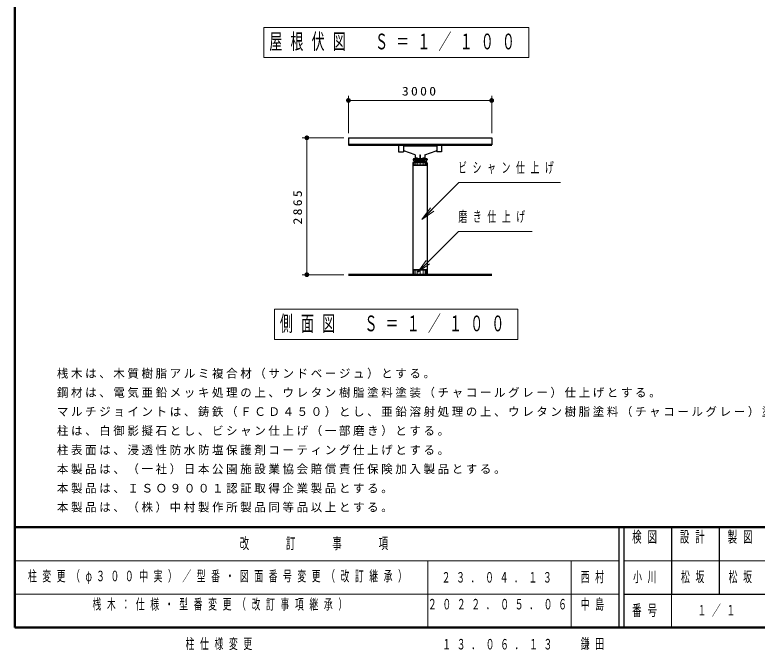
# Model space of a CAD drawing. Units: millimetres on the paper, with parts at other scales. Extents: x -365 to 10, y -38 to 257.
# Drawn here: x -365 to -209.6, y -4.7 to 128.3 of the extents above; entities that cross this region are included whole.
import ezdxf

# ---------------------------------------------------------------- set-up
doc = ezdxf.new("R2010")
doc.units = ezdxf.units.MM
doc.layers.add('LY_1', color=7, linetype='Continuous', lineweight=25)
doc.layers.add('LY_2', color=7, linetype='Continuous', lineweight=13)
doc.styles.add('ＭＳ ゴシック', font='')
doc.styles.get('ＭＳ ゴシック').set_extended_font_data('MS Gothic')

# ---------------------------------------------------------------- blocks, each defined once
blk = doc.blocks.new('filled_dot')
at = {"color": 0, "linetype": 'Continuous', "lineweight": -2, "const_width": 1.25}
blk.add_lwpolyline([(-0.625, 0, 1), (0.625, 0, 1)], format="xyb", close=True, dxfattribs=at)

msp = doc.modelspace()

# ---------------------------------------------------------------- linework, layer by layer
at = {"layer": 'LY_1', "lineweight": 13}
for p, q in [((-257.389, 125.635), (-312.889, 125.635)), ((-312.889, 125.635), (-312.889, 119.335)), ((-257.389, 119.335), (-257.389, 125.635)), ((-312.889, 119.335), (-257.389, 119.335)), ((-295.139, 103.512), (-295.139, 111.333)), ((-265.139, 103.512), (-265.139, 111.333)), ((-295.139, 110.333), (-265.139, 110.333)), ((-296.139, 102.512), (-304.853, 102.512)), ((-303.853, 73.862), (-303.853, 102.512)), ((-281.42, 97.313), (-281.42, 96.862)), ((-281.201, 97.313), (-281.201, 96.862)), ((-280.764, 97.313), (-280.764, 96.862)), ((-280.139, 97.313), (-280.139, 96.862)), ((-279.514, 97.313), (-279.514, 96.862)), ((-279.076, 97.313), (-279.076, 96.862)), ((-278.857, 97.313), (-278.857, 96.862)), ((-279.749, 85.405), (-277.981, 87.88)), ((-279.749, 85.405), (-277.628, 87.526)), ((-277.274, 87.173), (-279.749, 85.405)), ((-280.628, 74.37), (-278.86, 76.845)), ((-280.628, 74.37), (-278.507, 76.492)), ((-281.42, 74.862), (-281.42, 73.862)), ((-281.201, 74.862), (-281.201, 73.862)), ((-280.764, 74.862), (-280.764, 73.862)), ((-278.153, 76.138), (-280.628, 74.37)), ((-280.139, 74.862), (-280.139, 73.862)), ((-279.514, 74.862), (-279.514, 73.862)), ((-279.076, 74.862), (-279.076, 73.862)), ((-278.857, 74.862), (-278.857, 73.862)), ((-296.139, 73.862), (-304.853, 73.862)), ((-259.639, 66.622), (-310.639, 66.622)), ((-310.639, 66.622), (-310.639, 60.322)), ((-259.639, 60.322), (-259.639, 66.622)), ((-310.639, 60.322), (-259.639, 60.322))]:
    msp.add_line(p, q, dxfattribs=at)
at = {"layer": 'LY_1'}
for p, q in [((-295.139, 102.512), (-265.139, 102.512)), ((-295.139, 102.512), (-295.139, 101.062)), ((-284.639, 101.062), (-284.639, 99.582)), ((-284.639, 101.062), (-283.639, 101.062)), ((-283.639, 101.062), (-283.639, 99.582)), ((-276.639, 101.062), (-276.639, 99.582)), ((-275.639, 101.062), (-276.639, 101.062)), ((-275.639, 101.062), (-275.639, 99.582)), ((-265.139, 102.512), (-265.139, 101.062)), ((-284.639, 99.582), (-283.639, 99.582)), ((-283.639, 100.822), (-276.639, 100.822)), ((-283.639, 99.822), (-283.539, 99.822)), ((-281.139, 98.952), (-283.539, 99.822)), ((-279.139, 98.952), (-276.739, 99.822)), ((-276.639, 99.822), (-276.739, 99.822)), ((-275.639, 99.582), (-276.639, 99.582)), ((-281.589, 98.062), (-278.689, 98.062)), ((-281.539, 98.152), (-281.539, 98.062)), ((-281.539, 98.152), (-278.739, 98.152)), ((-281.139, 98.952), (-281.139, 98.152)), ((-281.049, 98.302), (-280.729, 98.302)), ((-281.049, 98.302), (-281.049, 98.152)), ((-280.729, 98.302), (-280.729, 98.152)), ((-280.169, 98.952), (-280.169, 98.152)), ((-280.169, 98.952), (-280.109, 98.952)), ((-280.109, 98.952), (-280.109, 98.152)), ((-279.549, 98.302), (-279.229, 98.302)), ((-279.549, 98.302), (-279.549, 98.152)), ((-279.229, 98.302), (-279.229, 98.152)), ((-279.139, 98.952), (-279.139, 98.152)), ((-278.739, 98.152), (-278.739, 98.062))]:
    msp.add_line(p, q, dxfattribs=at)
at = {"layer": 'LY_1', "color": 140, "lineweight": 50}
msp.add_line((-295.139, 101.062), (-265.139, 101.062), dxfattribs=at)
at = {"layer": 'LY_1', "color": 1}
for p, q in [((-281.589, 98.062), (-278.689, 98.062)), ((-281.589, 98.062), (-281.589, 97.92)), ((-281.589, 97.972), (-280.184, 97.972)), ((-281.039, 98.184), (-280.739, 98.184)), ((-281.039, 98.184), (-281.039, 98.152)), ((-281.039, 97.94), (-281.039, 97.972)), ((-281.039, 97.94), (-280.739, 97.94)), ((-281.009, 98.284), (-281.009, 98.184)), ((-281.009, 98.284), (-280.769, 98.284)), ((-281.009, 97.81), (-281.009, 97.94)), ((-280.889, 98.284), (-280.889, 98.184)), ((-280.889, 97.81), (-280.889, 97.94)), ((-280.769, 98.284), (-280.769, 98.184)), ((-280.769, 97.81), (-280.769, 97.94)), ((-280.739, 98.184), (-280.739, 98.152)), ((-280.739, 97.94), (-280.739, 97.972)), ((-280.184, 97.972), (-280.184, 97.452)), ((-278.689, 97.972), (-280.094, 97.972)), ((-280.094, 97.972), (-280.094, 97.452)), ((-279.239, 98.184), (-279.539, 98.184)), ((-279.539, 98.184), (-279.539, 98.152)), ((-279.539, 97.94), (-279.539, 97.972)), ((-279.239, 97.94), (-279.539, 97.94)), ((-279.509, 98.284), (-279.509, 98.184)), ((-279.269, 98.284), (-279.509, 98.284)), ((-279.509, 97.81), (-279.509, 97.94)), ((-279.389, 98.284), (-279.389, 98.184)), ((-279.389, 97.81), (-279.389, 97.94)), ((-279.269, 98.284), (-279.269, 98.184)), ((-279.269, 97.81), (-279.269, 97.94)), ((-279.239, 98.184), (-279.239, 98.152)), ((-279.239, 97.94), (-279.239, 97.972)), ((-278.689, 98.062), (-278.689, 97.92)), ((-281.389, 97.592), (-281.389, 97.362)), ((-281.389, 97.452), (-280.184, 97.452)), ((-281.389, 97.362), (-278.889, 97.362)), ((-281.009, 97.81), (-280.769, 97.81)), ((-280.969, 97.784), (-280.969, 97.81)), ((-280.969, 97.784), (-280.809, 97.784)), ((-280.864, 97.484), (-280.864, 97.452)), ((-280.864, 97.484), (-280.564, 97.484)), ((-280.834, 97.614), (-280.834, 97.484)), ((-280.834, 97.614), (-280.594, 97.614)), ((-280.809, 97.784), (-280.809, 97.81)), ((-280.634, 97.712), (-280.794, 97.712)), ((-280.794, 97.712), (-280.794, 97.614)), ((-280.714, 97.614), (-280.714, 97.484)), ((-280.634, 97.712), (-280.634, 97.614)), ((-280.594, 97.614), (-280.594, 97.484)), ((-280.564, 97.484), (-280.564, 97.452)), ((-278.889, 97.452), (-280.094, 97.452)), ((-279.414, 97.484), (-279.714, 97.484)), ((-279.714, 97.484), (-279.714, 97.452)), ((-279.444, 97.614), (-279.684, 97.614)), ((-279.684, 97.614), (-279.684, 97.484)), ((-279.644, 97.712), (-279.644, 97.614)), ((-279.644, 97.712), (-279.484, 97.712)), ((-279.564, 97.614), (-279.564, 97.484)), ((-279.269, 97.81), (-279.509, 97.81)), ((-279.484, 97.712), (-279.484, 97.614)), ((-279.469, 97.784), (-279.469, 97.81)), ((-279.309, 97.784), (-279.469, 97.784)), ((-279.444, 97.614), (-279.444, 97.484)), ((-279.414, 97.484), (-279.414, 97.452)), ((-279.309, 97.784), (-279.309, 97.81)), ((-278.889, 97.592), (-278.889, 97.362))]:
    msp.add_line(p, q, dxfattribs=at)
at = {"layer": 'LY_1', "color": 4}
for p, q in [((-281.589, 97.363), (-281.639, 97.312)), ((-278.639, 97.313), (-281.639, 97.313)), ((-281.639, 97.312), (-281.639, 96.862)), ((-281.639, 96.862), (-278.639, 96.862)), ((-281.639, 96.762), (-281.639, 74.962)), ((-281.639, 96.762), (-278.639, 96.762)), ((-278.689, 97.362), (-281.589, 97.362)), ((-281.589, 96.862), (-281.589, 96.762)), ((-278.689, 96.862), (-278.689, 96.762)), ((-278.688, 97.363), (-278.638, 97.313)), ((-278.639, 97.312), (-278.639, 96.862)), ((-278.639, 96.762), (-278.639, 74.962)), ((-281.639, 74.962), (-278.639, 74.962)), ((-281.639, 74.862), (-281.639, 73.862)), ((-281.639, 74.862), (-278.639, 74.862)), ((-281.589, 74.962), (-281.589, 74.862)), ((-278.689, 74.962), (-278.689, 74.862)), ((-278.639, 74.862), (-278.639, 73.862))]:
    msp.add_line(p, q, dxfattribs=at)
at = {"layer": 'LY_1', "color": 1, "lineweight": 13}
for p, q in [((-281.089, 97.822), (-281.009, 97.822)), ((-281.089, 97.602), (-280.939, 97.602)), ((-280.539, 97.922), (-280.539, 97.862)), ((-280.519, 97.852), (-280.539, 97.862)), ((-280.539, 97.562), (-280.519, 97.572)), ((-280.539, 97.562), (-280.539, 97.502)), ((-280.519, 97.852), (-280.519, 97.762)), ((-280.184, 97.852), (-280.519, 97.852)), ((-280.499, 97.752), (-280.519, 97.762)), ((-280.519, 97.662), (-280.499, 97.672)), ((-280.519, 97.662), (-280.519, 97.572)), ((-280.184, 97.572), (-280.519, 97.572)), ((-280.499, 97.752), (-280.499, 97.672)), ((-280.184, 97.752), (-280.499, 97.752)), ((-280.184, 97.672), (-280.499, 97.672)), ((-280.114, 97.752), (-280.164, 97.752)), ((-280.094, 97.852), (-279.759, 97.852)), ((-280.094, 97.752), (-279.779, 97.752)), ((-280.094, 97.672), (-279.779, 97.672)), ((-280.094, 97.572), (-279.759, 97.572)), ((-279.779, 97.752), (-279.759, 97.762)), ((-279.779, 97.752), (-279.779, 97.672)), ((-279.759, 97.662), (-279.779, 97.672)), ((-279.759, 97.852), (-279.739, 97.862)), ((-279.759, 97.852), (-279.759, 97.762)), ((-279.759, 97.662), (-279.759, 97.572)), ((-279.739, 97.562), (-279.759, 97.572)), ((-279.739, 97.922), (-279.739, 97.862)), ((-279.739, 97.562), (-279.739, 97.502)), ((-279.189, 97.602), (-279.339, 97.602)), ((-279.189, 97.822), (-279.269, 97.822))]:
    msp.add_line(p, q, dxfattribs=at)
at = {"layer": 'LY_1', "lineweight": 50}
msp.add_line((-295.139, 73.862), (-265.139, 73.862), dxfattribs=at)
at = {"layer": 'LY_1', "lineweight": 13}
for points in [[(-279.749, 85.405), (-271.994, 93.16), (-250.752, 93.16)], [(-280.628, 74.37), (-272.092, 82.906), (-256.695, 82.906)]]:
    msp.add_lwpolyline(points, dxfattribs=at)
at = {"layer": 'LY_1', "color": 1, "lineweight": 13}
for centre, radius, start, end in [((-280.589, 97.922), 0.05, 0, 90), ((-279.689, 97.922), 0.05, 89.99999, 180), ((-281.089, 97.712), 0.11, 90.00001, 267.3386), ((-280.939, 97.712), 0.11, 270, 40.88696), ((-280.589, 97.502), 0.05, 270, 0), ((-279.689, 97.502), 0.05, 179.99999, 270), ((-279.339, 97.712), 0.11, 139.11303, 270), ((-279.189, 97.712), 0.11, 270, 90)]:
    msp.add_arc(centre, radius, start, end, dxfattribs=at)
at = {"layer": 'LY_1', "color": 1}
for centre, radius, start, end in [((-281.489, 97.92), 0.1, 180, 242.74229), ((-281.658, 97.592), 0.269, 0, 62.74229), ((-278.62, 97.592), 0.269, 117.25771, 179.99999), ((-278.789, 97.92), 0.1, 297.25771, 0)]:
    msp.add_arc(centre, radius, start, end, dxfattribs=at)
at = {"layer": 'LY_2', "lineweight": 50}
for p, q in [((-365, 257), (-365, 0)), ((-365, 21), (0, 21)), ((-365, 0), (0, 0))]:
    msp.add_line(p, q, dxfattribs=at)
at = {"layer": 'LY_2', "color": 211, "lineweight": 25}
for p, q in [((-238.5, 21), (-238.5, 0)), ((-237.5, 21), (-237.5, 0)), ((-227.5, 21), (-227.5, 7)), ((-217.5, 21), (-217.5, 7)), ((-237.5, 7), (0, 7))]:
    msp.add_line(p, q, dxfattribs=at)
at = {"layer": 'LY_2'}
for p, q in [((-365, 14), (-238.5, 14)), ((-278.5, 14), (-278.5, 0)), ((-248.5, 14), (-248.5, 0)), ((-237.5, 14), (-182.5, 14)), ((-365, 7), (-238.5, 7)), ((-227.5, 7), (-227.5, 0))]:
    msp.add_line(p, q, dxfattribs=at)

# ---------------------------------------------------------------- block references
at = {"layer": 'LY_1', "lineweight": 13, "xscale": 0.4, "yscale": 0.4}
msp.add_blockref('filled_dot', (-295.139, 110.333), dxfattribs=at)
for p, rotation in [((-265.139, 110.333), 180), ((-303.853, 102.512), 270), ((-303.853, 73.862), 90)]:
    msp.add_blockref('filled_dot', p, dxfattribs=dict(at, rotation=rotation))

# ---------------------------------------------------------------- texts
at = {"layer": 'LY_1', "style": 'ＭＳ ゴシック'}
for s, insert, char_height, attachment_point in [('\\T1.64;\\W0.6;屋根伏図\u3000Ｓ＝１／１００', (-285.139, 122.485), 3.299, 5), ('\\T1.33;\\W1.15;3000', (-280.139, 111.333), 1.833, 8), ('\\T1.64;\\W0.6;ビシャン仕上げ', (-272.169, 96.16), 2.199, 4), ('\\T1.64;\\W0.6;磨き仕上げ', (-272.111, 85.906), 2.199, 4), ('\\T1.64;\\W0.6;側面図\u3000Ｓ＝１／１００', (-285.139, 63.472), 3.299, 5), ('\\T1.23;桟木は、木質樹脂アルミ複合材（サンドベージュ）とする。', (-356.191, 52.069), 1.76, 7), ('\\T1.23;鋼材は、電気亜鉛メッキ処理の上、ウレタン樹脂塗料塗装（チャコールグレー）仕上げとする。', (-356.191, 48.069), 1.76, 7), ('\\T1.23;マルチジョイントは、鋳鉄（ＦＣＤ４５０）とし、亜鉛溶射処理の上、ウレタン樹脂塗料（チャコールグレー）塗装仕上げとする。', (-356.191, 44.069), 1.76, 7), ('\\T1.23;柱は、白御影擬石とし、ビシャン仕上げ（一部磨き）とする。', (-356.191, 40.069), 1.76, 7), ('\\T1.23;柱表面は、浸透性防水防塩保護剤コーティング仕上げとする。', (-356.191, 36.069), 1.76, 7), ('\\T1.23;本製品は、（一社）日本公園施設業協会賠償責任保険加入製品とする。', (-356.191, 32.069), 1.76, 7), ('\\T1.23;本製品は、ＩＳＯ９００１認証取得企業製品とする。', (-356.191, 28.069), 1.76, 7), ('\\T1.23;本製品は、（株）中村製作所製品同等品以上とする。', (-356.191, 24.069), 1.76, 7), ('\\T1.63;\\W0.6;柱変更（φ３００中実）／型番・図面番号変更（改訂継承）', (-362.25, 10.5), 2.199, 4), ('\\T1.64;\\W0.6;２３．０４．１３', (-263.5, 10.5), 2.199, 5), ('\\T1.64;\\W0.6;西村', (-246.5, 10.5), 2.199, 4), ('\\T1.64;\\W0.6;小川', (-232.5, 10.5), 2.199, 5), ('\\T1.64;\\W0.6;松坂', (-225.5, 10.5), 2.199, 4), ('\\T1.64;\\W0.6;松坂', (-212.5, 10.5), 2.199, 5), ('\\T1.64;\\W0.6;桟木：仕様・型番変更（改訂事項継承）', (-348.75, 6), 2.199, 1), ('\\T1.64;\\W0.6;中島', (-246.5, 6), 2.199, 1), ('\\T1.64;\\W0.6;２０２２．０５．０６', (-278.5, 6), 2.199, 1), ('\\T1.64;\\W0.6;１／１', (-217.5, 3.5), 2.199, 5), ('\\T1.64;\\W0.6;柱仕様変更', (-329.25, -3.5), 2.199, 4), ('\\T1.64;\\W0.6;１３．０６．１３', (-275.5, -3.5), 2.199, 4), ('\\T1.64;\\W0.6;鎌田', (-246.5, -3.5), 2.199, 4)]:
    msp.add_mtext(s, dxfattribs=dict(at, insert=insert, char_height=char_height, attachment_point=attachment_point))
at = {"layer": 'LY_1', "insert": (-304.853, 88.187), "char_height": 1.833, "attachment_point": 8, "rotation": 90, "style": 'ＭＳ ゴシック'}
msp.add_mtext('\\T1.33;\\W1.15;2865', dxfattribs=at)
at = {"layer": 'LY_2', "color": 4, "char_height": 2.346, "style": 'ＭＳ ゴシック'}
for s, insert, attachment_point in [('\\T1.64;\\W0.6;検図', (-232.5, 20.167), 2), ('\\T1.64;\\W0.6;設計', (-222.5, 20.167), 2), ('\\T1.64;\\W0.6;製図', (-212.5, 20.167), 2), ('\\T1.64;\\W0.6;改\u3000\u3000訂\u3000\u3000事\u3000\u3000項', (-301.75, 17.5), 5), ('\\T1.64;\\W0.6;番号', (-232.5, 3.5), 5)]:
    msp.add_mtext(s, dxfattribs=dict(at, insert=insert, attachment_point=attachment_point))

doc.saveas('drawing.dxf')
